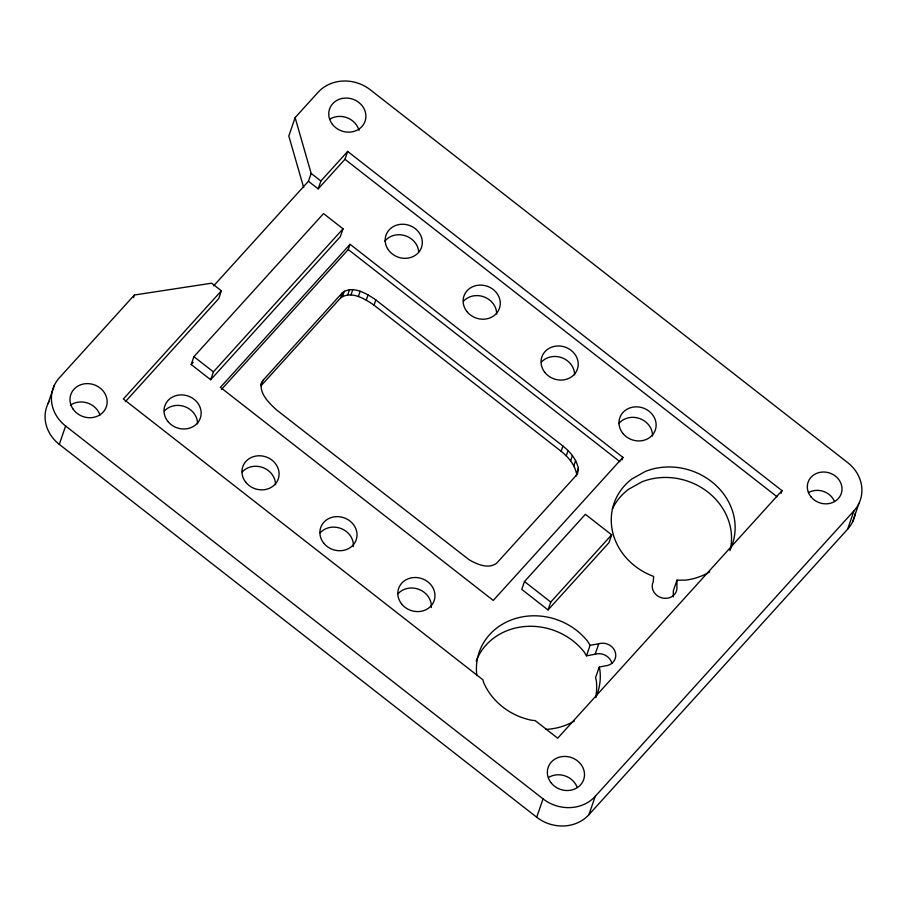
<?xml version="1.0" encoding="UTF-8"?>
<svg xmlns="http://www.w3.org/2000/svg" width="907" height="907" viewBox="0 0 907 907"><rect width="100%" height="100%" fill="white"/><g stroke="black" fill="none" stroke-linecap="round" stroke-linejoin="round"><path stroke-width="1.36" d="M673.289 596.874L673.368 590.65L676.985 580.163L685.681 580.129A62.594 56.121 19 0 0 709.762 571.841M676.985 580.163L676.905 586.387A12.517 11.224 19 0 1 662.847 598.098A12.517 11.224 19 0 1 653.21 581.818L653.664 576.421A62.594 56.121 19 0 1 632.066 478.862L645.444 471.391A62.594 56.121 19 0 1 715.385 484.871A62.594 56.121 19 0 1 730.452 548.996M576.149 476.062L578.315 468.307C576.41 459.055 570.038 451.811 562.918 446.029L375.827 299.911C366.711 293.675 353.072 285.081 342.472 292.632L262.86 380.487L260.694 385.056M578.315 468.307L577.612 473.341L576.342 475.279L496.73 563.145C488.442 569.449 477.093 564.347 469.146 559.778L276.306 409.737C269.016 402.889 258.846 393.423 261.601 382.437M48.082 403.536L54.397 385.18M855.222 513.43A37.561 33.672 19 0 1 847.648 529.166L588.904 814.724A37.561 33.672 19 0 1 536.717 817.23L59.295 444.362L65.61 426.007A37.561 33.672 19 0 1 59.352 377.834L134.406 295.002L211.637 283.199L221.387 290.807L218.678 298.675L125.37 401.654M133.499 297.621L134.406 295.002M191.196 364.523L193.905 356.655L323.538 213.587L343.027 228.802L340.318 236.67L210.685 379.738L191.196 364.523L193.089 362.437M847.648 529.166L853.975 510.8A37.561 33.672 19 0 0 847.705 462.638L370.283 89.77A37.561 33.672 19 0 0 318.096 92.276L295.126 117.627L288.811 135.982L303.675 187.579M210.685 379.738L213.394 371.881L343.027 228.802M213.667 285.841L308.425 181.264L311.135 173.396L295.126 117.627M308.425 181.264L318.176 188.871L320.885 181.003L347.664 151.435L782.004 490.653L781.097 493.272M262.86 380.487L261.057 385.736L340.669 297.87C351.258 290.331 364.897 298.925 374.013 305.149L561.104 451.267C568.236 457.06 574.607 464.305 576.501 473.545M318.176 188.871L344.955 159.303L347.664 151.435M221.455 389.466L348.254 249.527L350.057 244.278L622.905 457.366L621.998 459.996M340.669 297.87L342.472 292.632M342.517 296.385L344.32 291.136M347.732 294.877L349.546 289.639M350.986 294.911L352.789 289.662M358.367 296.521L360.17 291.272M366.292 300.047L368.106 294.798M374.013 305.149L375.827 299.911M561.104 451.267L562.918 446.029M566.24 455.87L568.043 450.62M524.473 581.534L521.763 589.391L548.043 609.923L608.948 542.703L611.658 534.835L585.389 514.314L524.473 581.534L550.753 602.055L548.043 609.923M570.639 460.767L572.442 455.518M573.836 465.756L575.639 460.507M611.885 663.471A12.517 11.224 19 0 0 595.151 654.23L586.466 655.829L590.083 645.342L587.917 641.691A62.594 56.121 19 0 0 515.301 618.574A62.594 56.121 19 0 0 476.844 675.602M536.717 817.23L543.044 798.874A37.561 33.672 19 0 0 595.23 796.357L853.975 510.8M595.151 654.23L598.767 643.743A12.517 11.224 19 0 1 615.377 652.484A12.517 11.224 19 0 1 604.844 665.908L599.176 667.178L595.559 677.665L596.239 680.159A62.594 56.121 19 0 1 595.57 697.574M588.904 814.724L595.23 796.357M852.603 521.82L858.918 503.464M221.387 290.807L123.363 398.989L482.853 679.751L483.556 682.325A62.594 56.121 19 0 0 532.273 720.362L535.119 720.566L557.692 738.196L782.004 490.653M350.057 244.278L220.424 387.357L493.261 600.445L622.905 457.366M550.753 602.055L611.658 534.835M590.083 645.342L598.767 643.743M344.955 159.303L777.061 496.775M311.135 173.396L320.885 181.003M348.254 249.527L619.98 461.742M193.905 356.655L213.394 371.881M65.61 426.007L543.044 798.874M586.466 655.829L584.301 652.178A62.594 56.121 19 0 0 525.164 626.499A62.594 56.121 19 0 0 476.198 660.976M599.176 667.178L599.844 669.672A62.594 56.121 19 0 1 595.854 697.245M808.42 492.637A17.528 15.714 19 0 1 834.236 500.891M329.853 119.157A18.775 16.836 19 0 1 359.002 130.359M70.361 405.214A18.775 16.836 19 0 1 99.997 415.055M548.644 777.412A18.775 16.836 19 0 1 576.943 786.777M59.295 444.362A37.561 33.672 19 0 1 49.261 401.313M612.35 509.099A62.594 56.121 19 0 1 628.449 489.361L641.839 481.878A62.594 56.121 19 0 1 707.868 492.059A62.594 56.121 19 0 1 729.965 550.719M574.312 721.031A62.594 56.121 19 0 1 545.731 729.398M384.874 241.149A18.775 16.836 19 0 1 405.259 235.741A18.775 16.836 19 0 1 418.705 252.101M463.466 301.237A18.775 16.836 19 0 1 484.259 296.986A18.775 16.836 19 0 1 496.662 313.992M541.411 362.108A18.775 16.836 19 0 1 562.193 357.846A18.775 16.836 19 0 1 574.596 374.852M618.789 423.614A18.775 16.836 19 0 1 639.832 418.603A18.775 16.836 19 0 1 652.53 435.995M164.36 411.03A18.775 16.836 19 0 1 185.141 406.767A18.775 16.836 19 0 1 197.556 423.784M242.294 471.889A18.775 16.836 19 0 1 263.075 467.638A18.775 16.836 19 0 1 275.49 484.644M320.228 532.76A18.775 16.836 19 0 1 341.588 528.736A18.775 16.836 19 0 1 353.367 546.626M398.162 593.632A18.775 16.836 19 0 1 419.522 589.607A18.775 16.836 19 0 1 431.301 607.497M550.912 782.582A18.775 16.836 19 0 0 582.918 781.415A18.775 16.836 19 0 0 563.939 756.438A18.775 16.836 19 0 0 550.912 782.582M811.119 497.002A17.528 15.714 19 0 0 840.823 494.7A17.528 15.714 19 0 0 822.059 472.059A17.528 15.714 19 0 0 811.119 497.002M332.45 124.395A18.775 16.836 19 0 0 364.41 122.853A18.775 16.836 19 0 0 345.102 98.081A18.775 16.836 19 0 0 332.45 124.395M72.866 408.785A18.775 16.836 19 0 0 105.031 409.59A18.775 16.836 19 0 0 87.82 383.616A18.775 16.836 19 0 0 72.866 408.785M623.268 433.875A18.775 16.836 19 0 0 654.99 430.87A18.775 16.836 19 0 0 634.435 406.926A18.775 16.836 19 0 0 623.268 433.875M544.756 372.312A18.775 16.836 19 0 0 576.716 370.77A18.775 16.836 19 0 0 557.42 345.998A18.775 16.836 19 0 0 544.756 372.312M466.822 311.441A18.775 16.836 19 0 0 498.782 309.899A18.775 16.836 19 0 0 479.486 285.127A18.775 16.836 19 0 0 466.822 311.441M387.516 248.552A18.775 16.836 19 0 0 419.692 251.024A18.775 16.836 19 0 0 404.068 224.301A18.775 16.836 19 0 0 387.516 248.552M401.518 603.835A18.775 16.836 19 0 0 433.478 602.293A18.775 16.836 19 0 0 414.17 577.521A18.775 16.836 19 0 0 401.518 603.835M323.584 542.964A18.775 16.836 19 0 0 355.544 541.422A18.775 16.836 19 0 0 336.236 516.65A18.775 16.836 19 0 0 323.584 542.964M245.65 482.105A18.775 16.836 19 0 0 277.599 480.563A18.775 16.836 19 0 0 258.302 455.79A18.775 16.836 19 0 0 245.65 482.105M167.716 421.233A18.775 16.836 19 0 0 199.665 419.692A18.775 16.836 19 0 0 180.368 394.919A18.775 16.836 19 0 0 167.716 421.233"/></g></svg>
